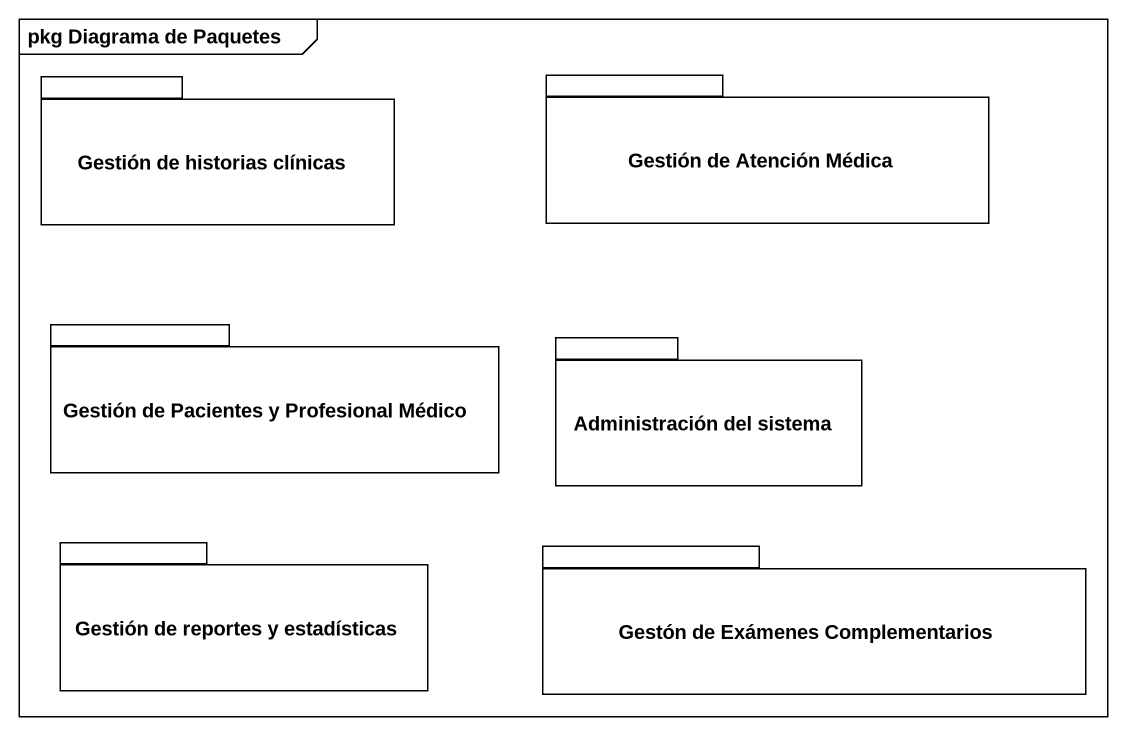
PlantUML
@startuml
mainframe pkg Diagrama de Paquetes
package "Gestión de historias clínicas" as Gestión_de_historias {
}
package "Gestión de Atención Médica" as Gestión_de_Atención_Médica {
}
package "Gestión de Pacientes y Profesional Médico" as Gestión_de_Pacientes_y {
}
package "Administración del sistema" as Administración_del_sistema {
}
package "Gestión de reportes y estadísticas" as Gestión_de_reportes_y {
}
package "Gestón de Exámenes Complementarios" as Gestón_de_Exámenes {
}
@enduml
